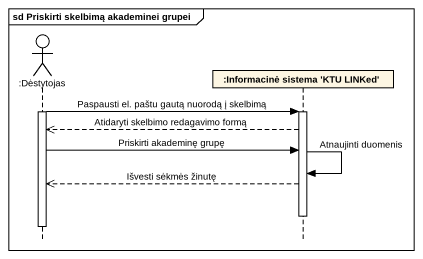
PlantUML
@startuml
mainframe sd Priskirti skelbimą akademinei grupei
hide footbox
actor ":Dėstytojas" as Dėstytojas
participant ":Informacinė sistema 'KTU LINKed'" as Informacinė_sistema_KTU

activate Dėstytojas
Dėstytojas -> Informacinė_sistema_KTU : Paspausti el. paštu gautą nuorodą į skelbimą
activate Informacinė_sistema_KTU
Informacinė_sistema_KTU -->> Dėstytojas : Atidaryti skelbimo redagavimo formą
Dėstytojas -> Informacinė_sistema_KTU : Priskirti akademinę grupę
Informacinė_sistema_KTU -> Informacinė_sistema_KTU : Atnaujinti duomenis
Informacinė_sistema_KTU -->> Dėstytojas : Išvesti sėkmės žinutę
deactivate Informacinė_sistema_KTU
deactivate Dėstytojas
@enduml
